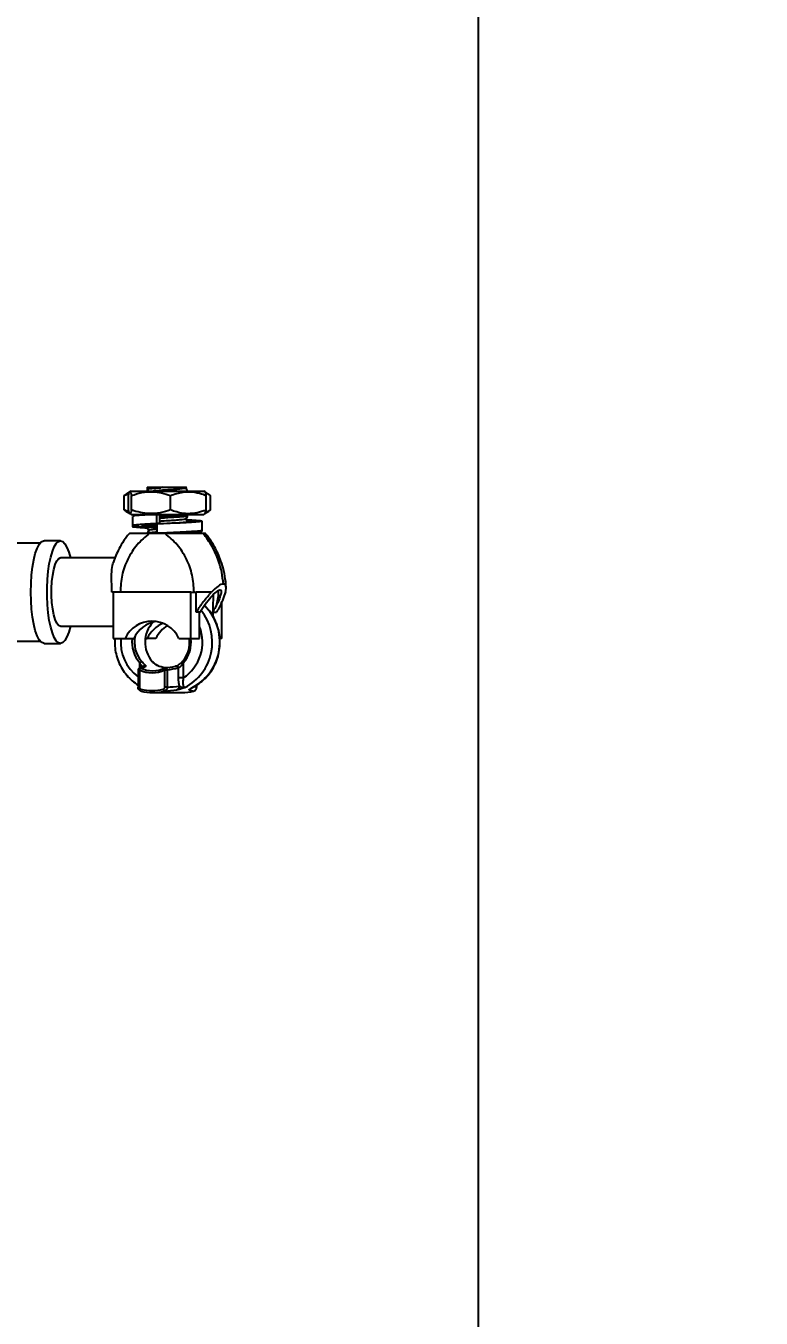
# Model space of a CAD drawing. Header units: millimetres. Extents: x 0 to 6631, y 0 to 4689.
# Drawn here: x 2803.2 to 2985.8, y 3324.1 to 3645.2 of the extents above; entities that cross this region are included whole.
import ezdxf

# ---------------------------------------------------------------- set-up
doc = ezdxf.new("R2010")
doc.units = ezdxf.units.MM
doc.header["$LTSCALE"] = 13
doc.layers.add('几何体', color=7, linetype='Continuous')
doc.layers.add('尺寸', color=3, linetype='Continuous')
doc.styles.add('SLDTEXTSTYLE0', font='hyswlongfangsong.ttf')
doc.dimstyles.new('SLDDIMSTYLE0', dxfattribs={"dimtxt": 50, "dimasz": 40.8, "dimexe": 0, "dimexo": 0.0625, "dimgap": 12.5, "dimtad": 2, "dimdec": 0, "dimrnd": 1e-09, "dimzin": 12, "dimdsep": 46, "dimtxsty": 'SLDTEXTSTYLE0', "dimsah": 1, "dimcen": 0.09, "dimadec": 0, "dimazin": 3, "dimtfac": 1, "dimtdec": 0, "dimtmove": 0, "dimatfit": 0, "dimfxl": 1, "dimfrac": 2, "dimtolj": 1, "dimtzin": 12, "dimarcsym": 0})

# ---------------------------------------------------------------- blocks, each defined once
blk = doc.blocks.new('*D23')
at = {"layer": 'Defpoints', "color": 0, "transparency": 16777216}
for p in [(2605.65, 3931.18), (2575.53, 2610.03), (2915.51, 2610.03)]:
    blk.add_point(p, dxfattribs=at)
at = {"layer": '尺寸', "color": 0, "lineweight": -2, "transparency": 16777216}
for p, q in [((2605.71, 3931.18), (2915.51, 3931.18)), ((2915.51, 3890.38), (2915.51, 2650.83)), ((2575.59, 2610.03), (2915.51, 2610.03))]:
    blk.add_line(p, q, dxfattribs=at)
at = {"layer": '尺寸', "color": 0, "transparency": 16777216}
for points in [[(2908.71, 3890.38), (2922.31, 3890.38), (2915.51, 3931.18)], [(2908.71, 2650.83), (2922.31, 2650.83), (2915.51, 2610.03)]]:
    blk.add_solid(points, dxfattribs=at)
at = {"layer": '尺寸', "color": 0, "transparency": 16777216, "insert": (2953.01, 3270.6), "char_height": 50, "attachment_point": 5, "rotation": 90, "style": 'SLDTEXTSTYLE0'}
blk.add_mtext('\\A1;1321', dxfattribs=at)

msp = doc.modelspace()

# ---------------------------------------------------------------- linework, layer by layer
at = {"layer": '几何体'}
for p, q in [((2828.9, 3529.36), (2828, 3528.78)), ((2829.32, 3529.63), (2828.98, 3529.41)), ((2829.32, 3529.63), (2847.36, 3529.63)), ((2833.34, 3530.56), (2833.34, 3530.17)), ((2833.34, 3530.56), (2837.05, 3530.56)), ((2833.34, 3530.17), (2833.34, 3530.01)), ((2833.34, 3530), (2833.53, 3529.63)), ((2842.96, 3530.36), (2843.05, 3530.54)), ((2843, 3530.29), (2843.13, 3530.54)), ((2847.7, 3529.41), (2847.36, 3529.63)), ((2848.68, 3528.78), (2847.7, 3529.41)), ((2827.63, 3528.53), (2828.83, 3529.06)), ((2828.02, 3528.72), (2827.63, 3528.53)), ((2827.63, 3524.93), (2827.63, 3528.53)), ((2828.68, 3524.93), (2828.68, 3528.53)), ((2829.45, 3524.93), (2829.45, 3528.53)), ((2839.11, 3524.93), (2839.11, 3528.53)), ((2848, 3524.93), (2848, 3528.53)), ((2849.05, 3524.93), (2849.05, 3528.53)), ((2827.63, 3524.93), (2828.02, 3524.73)), ((2828.83, 3524.37), (2827.63, 3524.93)), ((2828, 3524.67), (2829.01, 3524.03)), ((2829.01, 3524.03), (2829.32, 3523.83)), ((2829.32, 3523.83), (2847.36, 3523.83)), ((2829.72, 3523.34), (2829.72, 3521.04)), ((2833.56, 3523.83), (2833.61, 3523.72)), ((2833.64, 3523.83), (2833.72, 3523.66)), ((2835.72, 3521.53), (2835.72, 3523.83)), ((2836.42, 3523.83), (2836.42, 3521.53)), ((2843.34, 3523.46), (2843.34, 3523.83)), ((2843.34, 3523.3), (2843.34, 3523.46)), ((2847.36, 3523.83), (2847.67, 3524.03)), ((2847.67, 3524.03), (2848.68, 3524.67)), ((2829.72, 3521.04), (2829.72, 3520.84)), ((2833.49, 3521.3), (2833.34, 3521)), ((2833.34, 3520.99), (2833.34, 3520.58)), ((2833.34, 3520.58), (2833.34, 3520.42)), ((2836.42, 3521.53), (2835.72, 3521.53)), ((2835.72, 3521.43), (2835.72, 3519.13)), ((2846.96, 3519.84), (2846.96, 3522.14)), ((2846.96, 3519.64), (2846.96, 3519.84)), ((2806.76, 3516.72), (2796.73, 3516.72)), ((2811.78, 3517.28), (2807.72, 3517.28)), ((2833.88, 3519.13), (2837.73, 3519.13)), ((2843.17, 3519.13), (2843.34, 3519.45)), ((2850.11, 3515.63), (2847.7, 3519.09)), ((2825.34, 3513.03), (2811.78, 3513.03)), ((2824.85, 3504.53), (2824.56, 3504.53)), ((2824.85, 3504.53), (2824.85, 3493.03)), ((2844.17, 3504.53), (2824.85, 3504.53)), ((2844.17, 3493.03), (2844.17, 3504.53)), ((2844.17, 3504.53), (2845.48, 3504.53)), ((2845.48, 3499.53), (2845.48, 3504.53)), ((2852.26, 3506.53), (2852.23, 3506.53)), ((2846.42, 3499.53), (2847.74, 3501.49)), ((2851.83, 3493.03), (2851.83, 3502.09)), ((2846.32, 3499.53), (2845.48, 3499.53)), ((2846.32, 3493.03), (2846.32, 3499.53)), ((2846.42, 3499.53), (2846.32, 3499.53)), ((2849.68, 3499.53), (2849.58, 3499.53)), ((2849.68, 3499.53), (2850.52, 3499.53)), ((2849.68, 3498.48), (2849.68, 3499.53)), ((2811.78, 3496.03), (2824.85, 3496.03)), ((2796.73, 3492.33), (2806.76, 3492.33)), ((2807.72, 3491.78), (2811.78, 3491.78)), ((2824.85, 3493.03), (2827.85, 3493.03)), ((2827.85, 3493.03), (2829.99, 3493.03)), ((2832.87, 3493.03), (2833.36, 3493.03)), ((2835.51, 3493.03), (2833.36, 3493.03)), ((2841.18, 3493.03), (2844.17, 3493.03)), ((2844.17, 3493.03), (2846.32, 3493.03)), ((2851.83, 3493.03), (2851.37, 3493.03)), ((2831.05, 3485.2), (2831.05, 3480.9)), ((2831.42, 3485.2), (2831.05, 3485.2)), ((2831.42, 3485.2), (2831.42, 3480.9)), ((2831.49, 3485.71), (2831.49, 3486.92)), ((2837.7, 3485.2), (2838.3, 3485.2)), ((2837.7, 3480.9), (2837.7, 3485.2)), ((2838.3, 3485.2), (2838.3, 3480.9)), ((2841.11, 3483.18), (2841.11, 3485.67)), ((2842.3, 3486.92), (2842.3, 3483.18)), ((2842.3, 3483.18), (2841.11, 3483.18)), ((2845.63, 3480.9), (2845.63, 3481.44)), ((2845.63, 3480.9), (2845.63, 3481.43)), ((2831.05, 3480.9), (2831.42, 3480.9)), ((2834.69, 3479.56), (2841.99, 3479.56)), ((2838.3, 3480.9), (2837.7, 3480.9)), ((2845.63, 3480.9), (2845.63, 3480.9))]:
    msp.add_line(p, q, dxfattribs=at)
at = {"layer": '几何体', "flags": 128}
for points in [[(2804.42, 3504.53), (2804.47, 3506.68), (2804.61, 3508.77), (2804.84, 3510.74), (2805.15, 3512.54), (2805.54, 3514.1), (2805.99, 3515.38), (2806.49, 3516.36), (2807.03, 3516.99), (2807.58, 3517.26), (2807.72, 3517.28)], [(2814.24, 3496.03), (2813.85, 3494.6), (2813.4, 3493.41), (2812.9, 3492.53), (2812.37, 3491.98), (2811.82, 3491.78), (2811.27, 3491.93), (2810.74, 3492.43), (2810.23, 3493.26), (2809.77, 3494.41), (2809.36, 3495.84), (2809.02, 3497.5), (2808.76, 3499.37), (2808.58, 3501.37), (2808.49, 3503.47), (2808.49, 3505.59), (2808.58, 3507.68), (2808.76, 3509.69), (2809.02, 3511.55), (2809.36, 3513.22), (2809.77, 3514.64), (2810.23, 3515.79), (2810.74, 3516.62), (2811.27, 3517.12), (2811.82, 3517.28), (2812.37, 3517.07), (2812.9, 3516.52), (2813.4, 3515.64), (2813.85, 3514.45), (2814.24, 3513.03)], [(2811.78, 3496.03), (2811.74, 3496.03), (2811.29, 3496.24), (2810.86, 3496.8), (2810.47, 3497.7), (2810.13, 3498.88), (2809.87, 3500.31), (2809.68, 3501.92), (2809.59, 3503.65), (2809.59, 3505.41), (2809.68, 3507.13), (2809.87, 3508.74), (2810.13, 3510.17), (2810.47, 3511.36), (2810.86, 3512.25), (2811.29, 3512.82), (2811.74, 3513.03), (2811.78, 3513.03)], [(2807.72, 3491.78), (2807.58, 3491.79), (2807.03, 3492.06), (2806.49, 3492.7), (2805.99, 3493.67), (2805.54, 3494.96), (2805.15, 3496.52), (2804.84, 3498.31), (2804.61, 3500.28), (2804.47, 3502.37), (2804.42, 3504.53)], [(2850.66, 3501.51), (2851.01, 3503.56), (2851.04, 3504.88)], [(2834.63, 3487.25), (2834.63, 3487.25), (2834.61, 3487.26)], [(2836.13, 3486.16), (2836.19, 3486.14), (2836.3, 3486.09)], [(2837.7, 3485.2), (2837.67, 3485.28), (2837.63, 3485.37), (2837.61, 3485.45), (2837.6, 3485.52), (2837.59, 3485.57), (2837.59, 3485.61), (2837.61, 3485.64), (2837.61, 3485.64)], [(2838.92, 3485.69), (2838.83, 3485.69), (2838.77, 3485.69)], [(2842.07, 3487.26), (2842.05, 3487.25), (2842.05, 3487.23), (2842.06, 3487.2), (2842.08, 3487.16), (2842.12, 3487.11), (2842.17, 3487.05), (2842.23, 3486.99), (2842.3, 3486.92)], [(2831.8, 3479.93), (2831.78, 3479.94), (2831.76, 3479.96), (2831.75, 3480.01), (2831.75, 3480.07), (2831.75, 3480.14), (2831.76, 3480.23), (2831.77, 3480.32), (2831.79, 3480.41)]]:
    msp.add_lwpolyline(points, dxfattribs=at)
at = {"layer": '几何体'}
for centre, radius, start, end in [((2838.65, 3492.08), 12.72, 297.78, 45.5444), ((2834.51, 3489.97), 7.33, 24.6053, 155.3947), ((2836.74, 3489.91), 7.43, 98.9142, 155.1665), ((2840.06, 3492.06), 7.27, 136.2896, 221.3925), ((2836.8, 3492.08), 12.71, 297.7179, 38.4311), ((2840.16, 3489.84), 7.51, 112.689, 154.9496), ((2842.37, 3489.8), 7.58, 122.0794, 154.8189), ((2836.35, 3492.07), 10.7, 303.7962, 21.2144), ((2837.38, 3492.03), 10.64, 174.6138, 233.469), ((2837.32, 3492.06), 7.77, 172.8357, 221.3552), ((2837.44, 3492.06), 7.28, 167.1568, 221.3211), ((2836.62, 3492.06), 7.26, 318.6547, 7.6548), ((2836.46, 3492.06), 7.77, 318.6448, 7.1643), ((2831.55, 3485.2), 0.5, 109.1516, 180), ((2831.55, 3485.21), 0.49, 64.5824, 109.1097), ((2832.24, 3484.94), 0.855, 124.1406, 162.5799), ((2834.56, 3491.58), 7.12, 243.8132, 296.1868), ((2832.47, 3486.03), 1.32, 111.9669, 137.8448), ((2834.69, 3491.62), 6.65, 243.8132, 296.1868), ((2832.71, 3485.68), 0.491, 57.2959, 115.0525), ((2837.83, 3485.2), 0.5, 98.177, 116.1147), ((2837.81, 3485.21), 0.485, 358.5361, 96.1169), ((2840.63, 3485.68), 0.476, 358.0563, 121.7829), ((2840.34, 3481.13), 0.98, 291.3062, 2.0514), ((2834.56, 3491.27), 11.21, 255.6873, 284.3127), ((2834.69, 3491.24), 11.68, 255.6873, 284.3127), ((2838.05, 3480.47), 0.716, 184.4342, 229.0965), ((2841.99, 3491.25), 11.68, 270.0059, 284.3093), ((2843.38, 3481.16), 0.996, 288.7146, 319.0456)]:
    msp.add_arc(centre, radius, start, end, dxfattribs=at)
for centre, major_axis, ratio, start_param, end_param in [((2827.12, 3492.06), (10.85, 0), 0.654671, 5.154621, 5.28286), ((2849.57, 3492.06), (24.56, 0), 0.289073, 4.141918, 4.237721), ((2827.12, 3492.06), (24.56, 0), 0.289073, 5.154621, 5.28286), ((2827.58, 3492.06), (25.04, 0), 0.303463, 5.154621, 5.28286), ((2829.22, 3492.06), (37.9, 0), 0.303463, 4.954355, 5.037412), ((2849.38, 3492.06), (15.68, 0), 0.733436, 4.426769, 4.470423), ((2828.29, 3492.06), (38.86, 0), 0.321652, 4.953806, 5.037412), ((2848.39, 3492.06), (14.71, 0), 0.849548, 4.387366, 4.470972)]:
    msp.add_ellipse(centre, major_axis=major_axis, ratio=ratio, start_param=start_param, end_param=end_param, dxfattribs=at)
for points, knots in [([(2828.68, 3528.53), (2828.75, 3528.79), (2828.88, 3529.34), (2829.09, 3529.53), (2829.28, 3529.23), (2829.39, 3528.76), (2829.45, 3528.53)], [0, 0, 0, 0, 0.267276, 0.541818, 0.768445, 1, 1, 1, 1]), ([(2829.45, 3528.53), (2830.29, 3528.79), (2832, 3529.34), (2834.54, 3529.53), (2836.93, 3529.23), (2838.38, 3528.76), (2839.11, 3528.53)], [0, 0, 0, 0, 0.267276, 0.541818, 0.768445, 1, 1, 1, 1]), ([(2833.34, 3530.16), (2833.41, 3530.03), (2833.5, 3529.85), (2833.59, 3529.68), (2833.61, 3529.63)], [0, 0, 0, 0, 0.710001, 1, 1, 1, 1]), ([(2837.05, 3530.56), (2836.43, 3530.52), (2835.2, 3530.44), (2833.93, 3530.33), (2833.31, 3530.23), (2833.4, 3530.18), (2833.43, 3530.17)], [0, 0, 0, 0, 0.3005513, 0.5994324, 0.9009057, 1, 1, 1, 1]), ([(2836.7, 3530.38), (2836.41, 3530.36), (2835.48, 3530.3), (2834.24, 3530.2), (2833.75, 3530.12), (2833.51, 3530.09)], [0, 0, 0, 0, 0.187006, 0.594878, 1, 1, 1, 1]), ([(2842.87, 3530.36), (2842.87, 3530.34), (2842.87, 3530.28), (2842.08, 3530.17), (2840.72, 3530.05), (2838.95, 3529.93), (2837.13, 3529.81), (2835.65, 3529.71), (2835.08, 3529.65), (2834.87, 3529.63)], [0, 0, 0, 0, 0.095327, 0.257813, 0.421403, 0.583585, 0.746674, 0.909764, 1, 1, 1, 1]), ([(2837.05, 3530.56), (2837.6, 3530.56), (2838.71, 3530.56), (2840.34, 3530.56), (2841.73, 3530.56), (2842.66, 3530.56), (2843.09, 3530.56), (2843.02, 3530.56), (2843, 3530.56)], [0, 0, 0, 0, 0.190777, 0.381557, 0.571922, 0.758938, 0.944942, 1, 1, 1, 1]), ([(2839.11, 3528.53), (2840.15, 3528.87), (2841.93, 3529.46), (2844.57, 3529.48), (2846.49, 3529.08), (2847.62, 3528.66), (2848, 3528.53)], [0, 0, 0, 0, 0.356439, 0.6081286, 0.8684544, 1, 1, 1, 1]), ([(2843.34, 3529.63), (2843.27, 3529.75), (2843.15, 3530), (2843.02, 3530.25), (2842.96, 3530.37)], [0, 0, 0, 0, 0.5065769, 1, 1, 1, 1]), ([(2848, 3528.53), (2847.93, 3528.81), (2847.82, 3529.28), (2847.71, 3529.34), (2847.66, 3529.36)], [0, 0, 0, 0, 0.609147, 1, 1, 1, 1]), ([(2847.68, 3529.22), (2847.94, 3529.14), (2848.4, 3528.99), (2848.85, 3528.67), (2849.05, 3528.53)], [0, 0, 0, 0, 0.552978, 1, 1, 1, 1]), ([(2829.45, 3524.93), (2829.38, 3524.66), (2829.25, 3524.12), (2829.04, 3523.93), (2828.85, 3524.23), (2828.74, 3524.69), (2828.68, 3524.93)], [0, 0, 0, 0, 0.267276, 0.541818, 0.768445, 1, 1, 1, 1]), ([(2839.11, 3524.93), (2838.26, 3524.66), (2836.55, 3524.12), (2834.02, 3523.93), (2831.62, 3524.23), (2830.18, 3524.69), (2829.45, 3524.93)], [0, 0, 0, 0, 0.267276, 0.541818, 0.768445, 1, 1, 1, 1]), ([(2835.72, 3523.83), (2835.02, 3523.79), (2833.62, 3523.73), (2831.89, 3523.62), (2830.6, 3523.53), (2829.83, 3523.43), (2829.79, 3523.37), (2829.77, 3523.34)], [0, 0, 0, 0, 0.207173, 0.415775, 0.621752, 0.830642, 1, 1, 1, 1]), ([(2834.37, 3523.83), (2834.36, 3523.83), (2834.07, 3523.8), (2834, 3523.77), (2833.94, 3523.74)], [0, 0, 0, 0, 0.029098, 1, 1, 1, 1]), ([(2843.21, 3523.83), (2843.2, 3523.81), (2843.18, 3523.76), (2842.38, 3523.67), (2840.91, 3523.55), (2839.02, 3523.43), (2837.4, 3523.34), (2836.62, 3523.28), (2836.42, 3523.27)], [0, 0, 0, 0, 0.066182, 0.279943, 0.495155, 0.708517, 0.92307, 1, 1, 1, 1]), ([(2843.26, 3523.46), (2843.26, 3523.43), (2843.26, 3523.36), (2842.39, 3523.26), (2840.91, 3523.14), (2839.02, 3523.02), (2837.43, 3522.93), (2836.67, 3522.87), (2836.49, 3522.86)], [0, 0, 0, 0, 0.133923, 0.334086, 0.535607, 0.735396, 0.936301, 1, 1, 1, 1]), ([(2848, 3524.93), (2847.62, 3524.79), (2846.51, 3524.38), (2844.59, 3523.98), (2841.95, 3523.99), (2840.15, 3524.58), (2839.11, 3524.93)], [0, 0, 0, 0, 0.131547, 0.383647, 0.643559, 1, 1, 1, 1]), ([(2842.96, 3522.7), (2843.02, 3522.82), (2843.15, 3523.07), (2843.27, 3523.32), (2843.34, 3523.45)], [0, 0, 0, 0, 0.499998, 1, 1, 1, 1]), ([(2843, 3522.62), (2843.05, 3522.72), (2843.16, 3522.94), (2843.27, 3523.16), (2843.34, 3523.29)], [0, 0, 0, 0, 0.431877, 1, 1, 1, 1]), ([(2847.66, 3524.04), (2847.72, 3524.1), (2847.83, 3524.23), (2847.94, 3524.68), (2848, 3524.93)], [0, 0, 0, 0, 0.472722, 1, 1, 1, 1]), ([(2849.05, 3524.93), (2848.85, 3524.78), (2848.45, 3524.49), (2848.03, 3524.35), (2847.82, 3524.28)], [0, 0, 0, 0, 0.495451, 1, 1, 1, 1]), ([(2830.06, 3520.94), (2830.01, 3520.94), (2829.57, 3520.88), (2829.7, 3520.78), (2830.85, 3520.63), (2832.55, 3520.53), (2833.39, 3520.48)], [0, 0, 0, 0, 0.039275, 0.360399, 0.683694, 1, 1, 1, 1]), ([(2835.72, 3521.53), (2835.02, 3521.49), (2833.62, 3521.43), (2831.9, 3521.32), (2830.59, 3521.23), (2829.83, 3521.12), (2829.64, 3521.03), (2830.1, 3520.91), (2831.6, 3520.78), (2833.72, 3520.65), (2835.27, 3520.58), (2835.72, 3520.56)], [0, 0, 0, 0, 0.103964, 0.208645, 0.312009, 0.416834, 0.520398, 0.624792, 0.780099, 0.936457, 1, 1, 1, 1]), ([(2836.42, 3521.53), (2835.66, 3521.48), (2834.14, 3521.38), (2832.58, 3521.23), (2831.89, 3521.07), (2832.11, 3520.93), (2832.95, 3520.84), (2833.34, 3520.8)], [0, 0, 0, 0, 0.206416, 0.411685, 0.618734, 0.824388, 1, 1, 1, 1]), ([(2833.34, 3520.57), (2833.41, 3520.45), (2833.53, 3520.2), (2833.66, 3519.95), (2833.72, 3519.83)], [0, 0, 0, 0, 0.506686, 1, 1, 1, 1]), ([(2833.34, 3520.41), (2833.41, 3520.29), (2833.52, 3520.07), (2833.63, 3519.85), (2833.68, 3519.75)], [0, 0, 0, 0, 0.5680962, 1, 1, 1, 1]), ([(2833.73, 3519.84), (2833.66, 3519.72), (2833.54, 3519.46), (2833.41, 3519.21), (2833.34, 3519.09)], [0, 0, 0, 0, 0.499999, 1, 1, 1, 1]), ([(2835.72, 3521.3), (2835.57, 3521.29), (2834.84, 3521.24), (2834.04, 3521.17), (2833.42, 3521.07), (2833.38, 3521.02), (2833.37, 3520.99)], [0, 0, 0, 0, 0.09396, 0.480209, 0.763792, 1, 1, 1, 1]), ([(2835.72, 3520.89), (2835.57, 3520.88), (2834.84, 3520.83), (2833.95, 3520.74), (2833.31, 3520.65), (2833.4, 3520.59), (2833.43, 3520.58)], [0, 0, 0, 0, 0.094161, 0.481235, 0.871665, 1, 1, 1, 1]), ([(2835.72, 3520.12), (2835.65, 3520.12), (2835.05, 3520.07), (2834.3, 3519.99), (2833.7, 3519.9), (2833.78, 3519.85), (2833.79, 3519.84)], [0, 0, 0, 0, 0.050099, 0.472634, 0.898839, 1, 1, 1, 1]), ([(2843.05, 3522.52), (2843.64, 3522.49), (2844.82, 3522.42), (2846.08, 3522.33), (2846.86, 3522.22), (2847.04, 3522.13), (2846.58, 3522.01), (2845.09, 3521.88), (2842.4, 3521.72), (2839.06, 3521.58), (2836.83, 3521.48), (2835.72, 3521.43)], [0, 0, 0, 0, 0.088737, 0.179418, 0.271381, 0.362238, 0.453822, 0.590074, 0.727247, 0.863245, 1, 1, 1, 1]), ([(2846.91, 3519.84), (2846.93, 3519.84), (2847.02, 3519.8), (2846.53, 3519.71), (2845.11, 3519.58), (2842.39, 3519.42), (2839.06, 3519.28), (2836.83, 3519.18), (2835.72, 3519.13)], [0, 0, 0, 0, 0.025143, 0.165135, 0.373404, 0.583081, 0.790962, 1, 1, 1, 1]), ([(2842.87, 3522.69), (2842.87, 3522.67), (2842.86, 3522.61), (2842.08, 3522.51), (2840.71, 3522.38), (2838.97, 3522.27), (2837.42, 3522.17), (2836.66, 3522.11), (2836.42, 3522.09)], [0, 0, 0, 0, 0.116255, 0.314415, 0.513921, 0.71171, 0.910605, 1, 1, 1, 1]), ([(2843.11, 3522.41), (2843.41, 3522.38), (2844.27, 3522.31), (2844.78, 3522.17), (2844.52, 3522.03), (2843.29, 3521.88), (2841.32, 3521.72), (2839.57, 3521.62), (2838.65, 3521.56), (2838.54, 3521.56)], [0, 0, 0, 0, 0.096281, 0.273093, 0.448712, 0.624332, 0.801143, 0.976435, 1, 1, 1, 1]), ([(2843.34, 3521.96), (2843.27, 3522.09), (2843.15, 3522.34), (2843.02, 3522.58), (2842.96, 3522.71)], [0, 0, 0, 0, 0.506577, 1, 1, 1, 1]), ([(2843.09, 3519.13), (2843.11, 3519.16), (2843.19, 3519.33), (2843.27, 3519.49), (2843.34, 3519.61)], [0, 0, 0, 0, 0.229453, 1, 1, 1, 1]), ([(2846.79, 3519.64), (2846.83, 3519.62), (2846.95, 3519.55), (2845.68, 3519.42), (2844.25, 3519.33), (2843.2, 3519.27), (2843.16, 3519.27)], [0, 0, 0, 0, 0.180848, 0.585905, 0.987491, 1, 1, 1, 1]), ([(2828.96, 3519.11), (2828.74, 3518.87), (2827.95, 3517.98), (2826.95, 3516.39), (2825.94, 3514.5), (2825.29, 3513.03), (2825.02, 3512.15), (2824.93, 3511.86)], [0, 0, 0, 0, 0.119026, 0.425937, 0.670062, 0.891328, 1, 1, 1, 1]), ([(2833.88, 3519.13), (2832.82, 3518.22), (2830.69, 3516.41), (2828.42, 3512.8), (2826.91, 3508.79), (2826.72, 3505.95), (2826.63, 3504.53)], [0, 0, 0, 0, 0.249999, 0.5, 0.750001, 1, 1, 1, 1]), ([(2828.94, 3519.13), (2828.99, 3519.13), (2829.07, 3519.13), (2829.92, 3519.13), (2830.92, 3519.13), (2832.25, 3519.13), (2833.33, 3519.13), (2833.88, 3519.13)], [0, 0, 0, 0, 0.3155513, 0.4928475, 0.6580387, 0.8257719, 1, 1, 1, 1]), ([(2835.72, 3519.39), (2835.57, 3519.38), (2834.84, 3519.33), (2834.04, 3519.25), (2833.42, 3519.15), (2833.38, 3519.1), (2833.37, 3519.08)], [0, 0, 0, 0, 0.09396, 0.480209, 0.763792, 1, 1, 1, 1]), ([(2844.98, 3504.53), (2844.89, 3505.95), (2844.7, 3508.79), (2843.19, 3512.8), (2840.92, 3516.41), (2838.79, 3518.22), (2837.73, 3519.13)], [0, 0, 0, 0, 0.249999, 0.5, 0.750001, 1, 1, 1, 1]), ([(2837.73, 3519.13), (2838.3, 3519.13), (2839.42, 3519.13), (2841.11, 3519.13), (2842.66, 3519.13), (2844.45, 3519.13), (2846.19, 3519.13), (2846.92, 3519.13), (2847.28, 3519.13)], [0, 0, 0, 0, 0.1274172, 0.2501178, 0.3708143, 0.5004071, 0.7495589, 1, 1, 1, 1]), ([(2842.33, 3519.43), (2842.33, 3519.43), (2842.03, 3519.39), (2840.86, 3519.3), (2839.5, 3519.22), (2838.71, 3519.17), (2838.57, 3519.16)], [0, 0, 0, 0, 0.012273, 0.458848, 0.901583, 1, 1, 1, 1]), ([(2852.26, 3506.53), (2852.14, 3507.5), (2851.91, 3509.46), (2851, 3512.62), (2849.57, 3515.95), (2848.04, 3518.07), (2847.28, 3519.13)], [0, 0, 0, 0, 0.213867, 0.427737, 0.713867, 1, 1, 1, 1]), ([(2847.28, 3519.13), (2847.58, 3519.13), (2847.9, 3519.13), (2847.75, 3519.13), (2847.73, 3519.13)], [0, 0, 0, 0, 0.92758, 1, 1, 1, 1]), ([(2852.88, 3505.75), (2852.85, 3506.43), (2852.77, 3508.04), (2852.25, 3510.38), (2851.55, 3512.59), (2850.74, 3514.5), (2849.73, 3516.39), (2848.73, 3517.98), (2847.94, 3518.87), (2847.72, 3519.11)], [0, 0, 0, 0, 0.140065, 0.331165, 0.489463, 0.616126, 0.755886, 0.931562, 1, 1, 1, 1]), ([(2824.56, 3504.53), (2824.54, 3505.42), (2824.5, 3507.22), (2824.47, 3509.64), (2824.65, 3511.28), (2824.9, 3511.76), (2824.95, 3511.85)], [0, 0, 0, 0, 0.296021, 0.5954, 0.916518, 1, 1, 1, 1]), ([(2852.89, 3505.74), (2852.89, 3506.33), (2852.88, 3506.98), (2852.76, 3507.61), (2852.74, 3507.67)], [0, 0, 0, 0, 0.9078158, 1, 1, 1, 1]), ([(2845.48, 3499.53), (2846, 3500.3), (2847.08, 3501.92), (2848.41, 3503.56), (2849.14, 3504.34), (2849.31, 3504.53)], [0, 0, 0, 0, 0.410682, 0.858247, 1, 1, 1, 1]), ([(2849.31, 3504.53), (2849.07, 3504.53), (2848.62, 3504.53), (2847.88, 3504.53), (2847.17, 3504.53), (2846.46, 3504.53), (2845.89, 3504.53), (2845.55, 3504.53), (2845.48, 3504.53)], [0, 0, 0, 0, 0.233975, 0.449095, 0.621735, 0.7798, 0.949594, 1, 1, 1, 1]), ([(2847.74, 3501.49), (2848.22, 3502.1), (2849.16, 3503.32), (2850.36, 3504.54), (2851.2, 3505.1), (2851.63, 3505.06), (2851.73, 3504.53), (2851.52, 3503.55), (2851.1, 3502.45), (2850.75, 3501.7), (2850.66, 3501.51)], [0, 0, 0, 0, 0.1649535, 0.3306884, 0.4484431, 0.5665536, 0.678375, 0.8013867, 0.9477261, 1, 1, 1, 1]), ([(2852.23, 3506.53), (2852.05, 3506.49), (2851.67, 3506.43), (2850.76, 3505.91), (2849.87, 3505.06), (2849.31, 3504.53)], [0, 0, 0, 0, 0.266654, 0.541385, 1, 1, 1, 1]), ([(2849.68, 3503.78), (2849.68, 3503.16), (2849.69, 3501.73), (2849.62, 3500.33), (2849.58, 3499.53)], [0, 0, 0, 0, 0.43077, 1, 1, 1, 1]), ([(2852.78, 3504.53), (2852.59, 3503.95), (2852.2, 3502.72), (2851.29, 3500.87), (2850.66, 3499.76), (2850.52, 3499.53)], [0, 0, 0, 0, 0.410645, 0.877492, 1, 1, 1, 1]), ([(2852.78, 3504.53), (2852.86, 3504.93), (2853.03, 3505.81), (2852.79, 3506.42), (2852.41, 3506.49), (2852.26, 3506.52)], [0, 0, 0, 0, 0.327432, 0.722961, 1, 1, 1, 1]), ([(2844.43, 3480.75), (2844.76, 3480.92), (2845.66, 3481.38), (2847.02, 3482.37), (2848.41, 3483.76), (2849.58, 3485.35), (2850.48, 3487.12), (2851.1, 3489.01), (2851.42, 3490.98), (2851.43, 3492.98), (2851.14, 3494.95), (2850.54, 3496.86), (2849.66, 3498.63), (2848.65, 3500.1), (2847.86, 3500.87), (2847.53, 3501.18)], [0, 0, 0, 0, 0.046627, 0.127861, 0.209192, 0.290614, 0.37213, 0.453737, 0.535424, 0.617172, 0.698961, 0.780761, 0.862545, 0.944287, 1, 1, 1, 1]), ([(2850.66, 3501.51), (2850.42, 3501.04), (2850.09, 3500.4), (2849.69, 3499.72), (2849.58, 3499.53)], [0, 0, 0, 0, 0.711751, 1, 1, 1, 1]), ([(2825.31, 3493.03), (2825.29, 3492.39), (2825.24, 3491.08), (2825.56, 3489.13), (2826.15, 3487.23), (2827.04, 3485.45), (2828.2, 3483.84), (2829.53, 3482.47), (2830.56, 3481.76), (2831.05, 3481.43)], [0, 0, 0, 0, 0.139953, 0.285656, 0.431376, 0.577066, 0.722681, 0.868178, 1, 1, 1, 1]), ([(2832.5, 3486.12), (2832.41, 3486.08), (2832.04, 3485.91), (2831.67, 3485.77), (2831.39, 3485.67)], [0, 0, 0, 0, 0.243295, 1, 1, 1, 1]), ([(2832.1, 3485.95), (2832.07, 3486.01), (2831.95, 3486.18), (2831.73, 3486.52), (2831.56, 3486.8), (2831.49, 3486.92)], [0, 0, 0, 0, 0.220613, 0.662442, 1, 1, 1, 1]), ([(2831.97, 3487.26), (2832.08, 3487.15), (2832.32, 3486.87), (2832.65, 3486.54), (2832.89, 3486.29), (2833.01, 3486.14), (2832.98, 3486.11), (2832.97, 3486.09)], [0, 0, 0, 0, 0.1911299, 0.4550454, 0.6403401, 0.8183796, 1, 1, 1, 1]), ([(2836.3, 3486.09), (2836.28, 3486.09), (2836.19, 3486.11), (2835.96, 3486.21), (2835.56, 3486.43), (2835.08, 3486.78), (2834.78, 3487.09), (2834.61, 3487.26)], [0, 0, 0, 0, 0.070193, 0.27645, 0.477116, 0.713047, 1, 1, 1, 1]), ([(2835.92, 3486.25), (2835.91, 3486.25), (2835.83, 3486.29), (2835.59, 3486.42), (2835.23, 3486.68), (2834.88, 3486.97), (2834.7, 3487.18), (2834.64, 3487.26)], [0, 0, 0, 0, 0.035334, 0.254114, 0.514127, 0.831927, 1, 1, 1, 1]), ([(2836.14, 3486.16), (2836.14, 3486.16), (2836.14, 3486.16), (2836.11, 3486.16), (2836.05, 3486.19), (2835.97, 3486.23), (2835.92, 3486.25)], [0, 0, 0, 0, 0.012808, 0.254357, 0.604988, 1, 1, 1, 1]), ([(2840.38, 3486.09), (2840.4, 3486.09), (2840.49, 3486.11), (2840.73, 3486.21), (2841.12, 3486.43), (2841.61, 3486.78), (2841.91, 3487.09), (2842.07, 3487.26)], [0, 0, 0, 0, 0.070193, 0.27645, 0.477116, 0.713047, 1, 1, 1, 1]), ([(2842.3, 3486.92), (2842.18, 3486.74), (2841.98, 3486.42), (2841.64, 3486.05), (2841.37, 3485.82), (2841.22, 3485.72), (2841.15, 3485.68), (2841.12, 3485.67), (2841.11, 3485.67)], [0, 0, 0, 0, 0.322413, 0.569131, 0.760582, 0.899161, 0.941211, 1, 1, 1, 1]), ([(2841.32, 3481.17), (2841.27, 3481.42), (2841.14, 3482.04), (2841.12, 3482.76), (2841.11, 3483.18)], [0, 0, 0, 0, 0.413036, 1, 1, 1, 1]), ([(2841.32, 3481.17), (2841.43, 3481.1), (2841.65, 3480.95), (2842.13, 3480.79), (2842.49, 3480.78), (2842.67, 3480.82), (2842.71, 3480.83), (2842.71, 3480.83)], [0, 0, 0, 0, 0.300437, 0.634414, 0.924764, 0.99629, 1, 1, 1, 1]), ([(2842.3, 3483.18), (2842.25, 3482.87), (2842.17, 3482.38), (2842.18, 3481.81), (2842.23, 3481.41), (2842.3, 3481.16), (2842.43, 3480.94), (2842.55, 3480.82), (2842.67, 3480.83), (2842.71, 3480.83)], [0, 0, 0, 0, 0.2693262, 0.4284143, 0.5257326, 0.6912214, 0.7350932, 0.9162051, 1, 1, 1, 1]), ([(2831.8, 3479.93), (2831.7, 3479.96), (2831.5, 3480.04), (2831.26, 3480.27), (2831.09, 3480.56), (2831.07, 3480.79), (2831.06, 3480.9)], [0, 0, 0, 0, 0.242425, 0.495266, 0.747427, 1, 1, 1, 1]), ([(2831.42, 3480.9), (2831.43, 3480.84), (2831.44, 3480.73), (2831.52, 3480.58), (2831.64, 3480.47), (2831.74, 3480.43), (2831.79, 3480.41)], [0, 0, 0, 0, 0.252044, 0.504046, 0.757121, 1, 1, 1, 1]), ([(2837.33, 3480.41), (2837.39, 3480.43), (2837.49, 3480.47), (2837.61, 3480.59), (2837.69, 3480.74), (2837.7, 3480.85), (2837.7, 3480.9)], [0, 0, 0, 0, 0.25538, 0.510786, 0.765429, 1, 1, 1, 1]), ([(2838.3, 3480.9), (2838.29, 3480.8), (2838.27, 3480.58), (2838.12, 3480.28), (2837.88, 3480.04), (2837.68, 3479.96), (2837.58, 3479.93)], [0, 0, 0, 0, 0.235074, 0.489904, 0.745094, 1, 1, 1, 1]), ([(2842.71, 3480.83), (2842.71, 3480.83), (2842.64, 3480.81), (2842.4, 3480.7), (2841.88, 3480.51), (2841.18, 3480.3), (2840.86, 3480.25), (2840.7, 3480.22)], [0, 0, 0, 0, 0.003162, 0.077396, 0.296914, 0.636124, 1, 1, 1, 1]), ([(2843.7, 3480.22), (2843.69, 3480.25), (2843.67, 3480.3), (2844.02, 3480.51), (2844.35, 3480.7), (2844.53, 3480.81), (2844.57, 3480.83), (2844.57, 3480.83)], [0, 0, 0, 0, 0.363876, 0.703086, 0.922604, 0.996838, 1, 1, 1, 1]), ([(2844.05, 3480.49), (2844.05, 3480.49), (2844.04, 3480.49), (2844.1, 3480.53), (2844.27, 3480.64), (2844.52, 3480.79), (2844.68, 3480.88)], [0, 0, 0, 0, 0.043265, 0.20834, 0.495129, 1, 1, 1, 1]), ([(2844.88, 3479.93), (2844.98, 3479.96), (2845.18, 3480.04), (2845.42, 3480.27), (2845.59, 3480.56), (2845.62, 3480.79), (2845.63, 3480.9)], [0, 0, 0, 0, 0.242425, 0.495266, 0.747427, 1, 1, 1, 1])]:
    msp.add_open_spline(points, degree=3, knots=knots, dxfattribs=at)

# ---------------------------------------------------------------- dimensions: what is measured, and where the dimension line sits
at = {"layer": '尺寸'}
dim = msp.add_linear_dim(base=(2915.51, 2610.03), p1=(2605.65, 3931.18), p2=(2575.53, 2610.03), angle=90, dimstyle='SLDDIMSTYLE0', dxfattribs=at)
dim.commit()
dim.dimension.update_dxf_attribs({"geometry": '*D23', "text_midpoint": (2953.01, 3270.6)})

doc.saveas('drawing.dxf')
